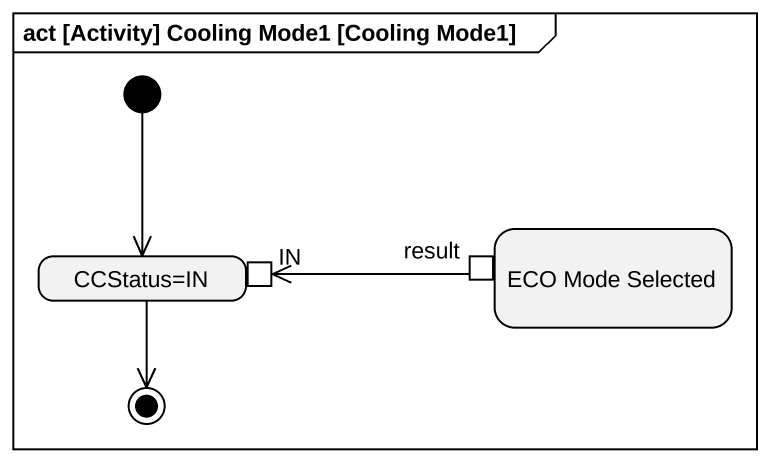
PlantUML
@startuml
mainframe act [Activity] Cooling Mode1 [Cooling Mode1]
hide empty description
state "ECO Mode Selected" as ECO_Mode_Selected {
  state result <<outputPin>>
}
state "CCStatus=IN" as CCStatus_IN {
  state IN <<inputPin>>
}
[*] --> CCStatus_IN
result -left-> IN
CCStatus_IN --> [*]
@enduml
